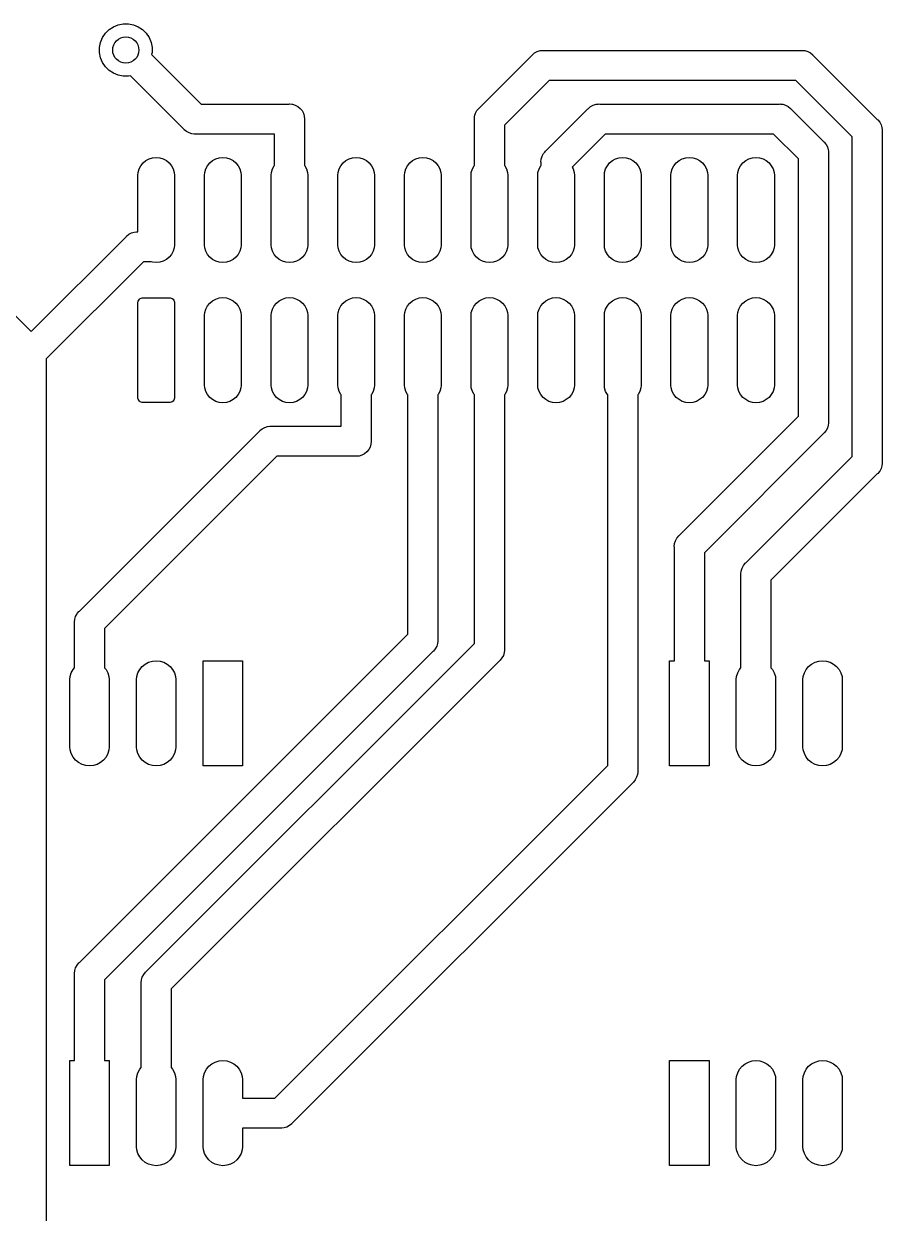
# Model space of a CAD drawing. Extents: x 0.18 to 6.66, y 0.19 to 4.01.
# Drawn here: x 5.376 to 6.664, y 2.1 to 3.885 of the extents above; entities that cross this region are included whole.
import ezdxf

# ---------------------------------------------------------------- set-up
doc = ezdxf.new("R2010")
doc.units = 0
doc.header["$MEASUREMENT"] = 0
doc.layers.add('BLACK', color=7, linetype='CONTINUOUS')

msp = doc.modelspace()

# ---------------------------------------------------------------- linework, layer by layer
at = {"layer": 'BLACK', "linetype": 'CONTINUOUS'}
for p, q in [((5.49879, 3.87043), (5.50427, 3.87592)), ((5.50427, 3.87592), (5.51072, 3.88022)), ((5.51072, 3.88022), (5.51788, 3.88319)), ((5.51788, 3.88319), (5.52549, 3.8847)), ((5.52549, 3.8847), (5.53324, 3.8847)), ((5.53324, 3.8847), (5.54085, 3.88319)), ((5.54085, 3.88319), (5.54801, 3.88022)), ((5.54801, 3.88022), (5.55446, 3.87592)), ((5.55446, 3.87592), (5.55995, 3.87043)), ((5.49, 3.84921), (5.49151, 3.85682)), ((5.49151, 3.85682), (5.49448, 3.86398)), ((5.49448, 3.86398), (5.49879, 3.87043)), ((5.55995, 3.87043), (5.56426, 3.86398)), ((5.56426, 3.86398), (5.56722, 3.85682)), ((5.56722, 3.85682), (5.56874, 3.84921)), ((4.97275, 3.83772), (5.38753, 3.42294)), ((5.49, 3.84146), (5.49, 3.84921)), ((5.49151, 3.83385), (5.49, 3.84146)), ((5.56874, 3.84146), (5.56813, 3.83839)), ((5.56813, 3.83839), (5.64223, 3.7643)), ((5.56874, 3.84921), (5.56874, 3.84146)), ((6.13875, 3.83736), (6.13945, 3.83822)), ((6.13945, 3.83822), (6.14084, 3.83936)), ((6.14084, 3.83936), (6.14288, 3.84103)), ((6.14288, 3.84103), (6.14678, 3.84312)), ((6.14678, 3.84312), (6.15103, 3.84441)), ((6.15103, 3.84441), (6.15544, 3.84484)), ((6.15544, 3.84484), (6.15654, 3.84473)), ((6.15654, 3.84473), (6.54297, 3.84473)), ((6.54297, 3.84473), (6.54407, 3.84484)), ((6.54407, 3.84484), (6.54518, 3.84473)), ((6.54518, 3.84473), (6.54848, 3.84441)), ((6.54848, 3.84441), (6.55272, 3.84312)), ((6.55272, 3.84312), (6.55663, 3.84103)), ((6.55663, 3.84103), (6.56006, 3.83822)), ((6.56006, 3.83822), (6.56076, 3.83736)), ((5.49448, 3.82669), (5.49151, 3.83385)), ((5.49879, 3.82024), (5.49448, 3.82669)), ((5.50427, 3.81475), (5.49879, 3.82024)), ((6.05987, 3.75849), (6.13875, 3.83736)), ((6.56076, 3.83736), (6.65693, 3.7412)), ((5.51072, 3.81045), (5.50427, 3.81475)), ((5.51788, 3.80748), (5.51072, 3.81045)), ((5.52549, 3.80596), (5.51788, 3.80748)), ((5.53324, 3.80596), (5.52549, 3.80596)), ((5.53631, 3.80657), (5.53324, 3.80596)), ((5.61621, 3.72667), (5.53631, 3.80657)), ((6.16476, 3.79973), (6.0975, 3.73248)), ((6.53475, 3.79973), (6.16476, 3.79973)), ((6.6193, 3.71518), (6.53475, 3.79973)), ((5.64223, 3.7643), (5.77389, 3.7643)), ((5.77389, 3.7643), (5.775, 3.7644)), ((5.775, 3.7644), (5.77853, 3.76406)), ((5.77853, 3.76406), (5.77941, 3.76397)), ((5.77941, 3.76397), (5.78365, 3.76268)), ((5.78365, 3.76268), (5.78756, 3.76059)), ((5.78756, 3.76059), (5.79099, 3.75778)), ((5.79099, 3.75778), (5.7938, 3.75436)), ((5.7938, 3.75436), (5.79589, 3.75045)), ((5.79589, 3.75045), (5.79717, 3.74621)), ((6.05283, 3.74621), (6.05411, 3.75045)), ((6.05411, 3.75045), (6.0562, 3.75436)), ((6.0562, 3.75436), (6.05703, 3.75536)), ((6.05703, 3.75536), (6.05901, 3.75778)), ((6.05901, 3.75778), (6.05987, 3.75849)), ((6.15987, 3.694), (6.22279, 3.75692)), ((6.22279, 3.75692), (6.2235, 3.75778)), ((6.2235, 3.75778), (6.22692, 3.76059)), ((6.22692, 3.76059), (6.23083, 3.76268)), ((6.23083, 3.76268), (6.23507, 3.76397)), ((6.23507, 3.76397), (6.23838, 3.7643)), ((6.23838, 3.7643), (6.23948, 3.7644)), ((6.23838, 3.7643), (6.23838, 3.7643)), ((6.23948, 3.7644), (6.24059, 3.7643)), ((6.24059, 3.7643), (6.50965, 3.7643)), ((6.50965, 3.7643), (6.51076, 3.7644)), ((6.51076, 3.7644), (6.51186, 3.7643)), ((6.51186, 3.7643), (6.51517, 3.76397)), ((6.51517, 3.76397), (6.51941, 3.76268)), ((6.51941, 3.76268), (6.52332, 3.76059)), ((6.52332, 3.76059), (6.52674, 3.75778)), ((6.52674, 3.75778), (6.52745, 3.75692)), ((6.52745, 3.75692), (6.57649, 3.70788)), ((5.79717, 3.74621), (5.79761, 3.7418)), ((5.79761, 3.7418), (5.7975, 3.74069)), ((5.7975, 3.74069), (5.7975, 3.67232)), ((6.05239, 3.7418), (6.05283, 3.74621)), ((6.0525, 3.74069), (6.05239, 3.7418)), ((6.0525, 3.67232), (6.0525, 3.74069)), ((6.0975, 3.73248), (6.0975, 3.67232)), ((6.65693, 3.7412), (6.65779, 3.74049)), ((6.65779, 3.74049), (6.6606, 3.73706)), ((6.6606, 3.73706), (6.66269, 3.73316)), ((6.66269, 3.73316), (6.66397, 3.72891)), ((5.61692, 3.72581), (5.61621, 3.72667)), ((5.62034, 3.723), (5.61692, 3.72581)), ((5.62425, 3.72091), (5.62034, 3.723)), ((5.62849, 3.71962), (5.62425, 3.72091)), ((5.6318, 3.7193), (5.62849, 3.71962)), ((5.63291, 3.71919), (5.6318, 3.7193)), ((5.6318, 3.7193), (5.6318, 3.7193)), ((5.63401, 3.7193), (5.63291, 3.71919)), ((5.7525, 3.7193), (5.63401, 3.7193)), ((5.7525, 3.67232), (5.7525, 3.7193)), ((6.2488, 3.7193), (6.19913, 3.66962)), ((6.50144, 3.7193), (6.2488, 3.7193)), ((6.53886, 3.68187), (6.50144, 3.7193)), ((6.6193, 3.23521), (6.6193, 3.71518)), ((6.66397, 3.72891), (6.66428, 3.72581)), ((6.66428, 3.72581), (6.66441, 3.7245)), ((6.66441, 3.7245), (6.6643, 3.7234)), ((6.6643, 3.7234), (6.6643, 3.227)), ((6.57649, 3.70788), (6.57735, 3.70718)), ((6.57735, 3.70718), (6.58016, 3.70375)), ((6.58016, 3.70375), (6.58225, 3.69984)), ((6.58225, 3.69984), (6.58354, 3.6956)), ((6.58354, 3.6956), (6.58376, 3.6933)), ((5.55542, 3.67588), (5.55961, 3.67932)), ((5.55961, 3.67932), (5.5644, 3.68188)), ((5.5644, 3.68188), (5.5696, 3.68346)), ((5.5696, 3.68346), (5.575, 3.68399)), ((5.575, 3.68399), (5.5804, 3.68346)), ((5.5804, 3.68346), (5.5856, 3.68188)), ((5.5856, 3.68188), (5.59039, 3.67932)), ((5.59039, 3.67932), (5.59458, 3.67588)), ((5.65542, 3.67588), (5.65961, 3.67932)), ((5.65961, 3.67932), (5.6644, 3.68188)), ((5.6644, 3.68188), (5.6696, 3.68346)), ((5.6696, 3.68346), (5.675, 3.68399)), ((5.675, 3.68399), (5.6804, 3.68346)), ((5.6804, 3.68346), (5.6856, 3.68188)), ((5.6856, 3.68188), (5.69039, 3.67932)), ((5.69039, 3.67932), (5.69458, 3.67588)), ((5.85542, 3.67588), (5.85961, 3.67932)), ((5.85961, 3.67932), (5.8644, 3.68188)), ((5.8644, 3.68188), (5.8696, 3.68346)), ((5.8696, 3.68346), (5.875, 3.68399)), ((5.875, 3.68399), (5.8804, 3.68346)), ((5.8804, 3.68346), (5.8856, 3.68188)), ((5.8856, 3.68188), (5.89039, 3.67932)), ((5.89039, 3.67932), (5.89458, 3.67588)), ((5.95542, 3.67588), (5.95961, 3.67932)), ((5.95961, 3.67932), (5.9644, 3.68188)), ((5.9644, 3.68188), (5.9696, 3.68346)), ((5.9696, 3.68346), (5.975, 3.68399)), ((5.975, 3.68399), (5.9804, 3.68346)), ((5.9804, 3.68346), (5.9856, 3.68188)), ((5.9856, 3.68188), (5.99039, 3.67932)), ((5.99039, 3.67932), (5.99458, 3.67588)), ((6.15239, 3.67731), (6.15283, 3.68172)), ((6.1525, 3.67621), (6.15239, 3.67731)), ((6.15283, 3.68172), (6.15411, 3.68596)), ((6.15411, 3.68596), (6.1562, 3.68987)), ((6.1562, 3.68987), (6.15819, 3.69229)), ((6.15819, 3.69229), (6.15901, 3.6933)), ((6.15901, 3.6933), (6.15987, 3.694)), ((6.25542, 3.67588), (6.25961, 3.67932)), ((6.25961, 3.67932), (6.2644, 3.68188)), ((6.2644, 3.68188), (6.2696, 3.68346)), ((6.2696, 3.68346), (6.275, 3.68399)), ((6.275, 3.68399), (6.2804, 3.68346)), ((6.2804, 3.68346), (6.2856, 3.68188)), ((6.2856, 3.68188), (6.29039, 3.67932)), ((6.29039, 3.67932), (6.29458, 3.67588)), ((6.35542, 3.67588), (6.35961, 3.67932)), ((6.35961, 3.67932), (6.3644, 3.68188)), ((6.3644, 3.68188), (6.3696, 3.68346)), ((6.3696, 3.68346), (6.375, 3.68399)), ((6.375, 3.68399), (6.3804, 3.68346)), ((6.3804, 3.68346), (6.3856, 3.68188)), ((6.3856, 3.68188), (6.39039, 3.67932)), ((6.39039, 3.67932), (6.39458, 3.67588)), ((6.45542, 3.67588), (6.45961, 3.67932)), ((6.45961, 3.67932), (6.4644, 3.68188)), ((6.4644, 3.68188), (6.4696, 3.68346)), ((6.4696, 3.68346), (6.475, 3.68399)), ((6.475, 3.68399), (6.4804, 3.68346)), ((6.4804, 3.68346), (6.4856, 3.68188)), ((6.4856, 3.68188), (6.49039, 3.67932)), ((6.49039, 3.67932), (6.49458, 3.67588)), ((6.53886, 3.29601), (6.53886, 3.68187)), ((6.58376, 3.6933), (6.58397, 3.69119)), ((6.58397, 3.69119), (6.58386, 3.69008)), ((6.58386, 3.69008), (6.58386, 3.28779)), ((5.54744, 3.65765), (5.54784, 3.6617)), ((5.54784, 3.6617), (5.54942, 3.6669)), ((5.54942, 3.6669), (5.55197, 3.67168)), ((5.55197, 3.67168), (5.55542, 3.67588)), ((5.59458, 3.67588), (5.59803, 3.67168)), ((5.59803, 3.67168), (5.60058, 3.6669)), ((5.60058, 3.6669), (5.60216, 3.6617)), ((5.60216, 3.6617), (5.60256, 3.65765)), ((5.64744, 3.65765), (5.64784, 3.6617)), ((5.64784, 3.6617), (5.64942, 3.6669)), ((5.64942, 3.6669), (5.65197, 3.67168)), ((5.65197, 3.67168), (5.65542, 3.67588)), ((5.69458, 3.67588), (5.69803, 3.67168)), ((5.69803, 3.67168), (5.70058, 3.6669)), ((5.70058, 3.6669), (5.70216, 3.6617)), ((5.70216, 3.6617), (5.70256, 3.65765)), ((5.74744, 3.65765), (5.74784, 3.6617)), ((5.74784, 3.6617), (5.74942, 3.6669)), ((5.74942, 3.6669), (5.75197, 3.67168)), ((5.75197, 3.67168), (5.7525, 3.67232)), ((5.7975, 3.67232), (5.79803, 3.67168)), ((5.79803, 3.67168), (5.80058, 3.6669)), ((5.80058, 3.6669), (5.80216, 3.6617)), ((5.80216, 3.6617), (5.80256, 3.65765)), ((5.84744, 3.65765), (5.84784, 3.6617)), ((5.84784, 3.6617), (5.84942, 3.6669)), ((5.84942, 3.6669), (5.85197, 3.67168)), ((5.85197, 3.67168), (5.85542, 3.67588)), ((5.89458, 3.67588), (5.89803, 3.67168)), ((5.89803, 3.67168), (5.90058, 3.6669)), ((5.90058, 3.6669), (5.90216, 3.6617)), ((5.90216, 3.6617), (5.90256, 3.65765)), ((5.94744, 3.65765), (5.94784, 3.6617)), ((5.94784, 3.6617), (5.94942, 3.6669)), ((5.94942, 3.6669), (5.95197, 3.67168)), ((5.95197, 3.67168), (5.95542, 3.67588)), ((5.99458, 3.67588), (5.99803, 3.67168)), ((5.99803, 3.67168), (6.00058, 3.6669)), ((6.00058, 3.6669), (6.00216, 3.6617)), ((6.00216, 3.6617), (6.00256, 3.65765)), ((6.04744, 3.65765), (6.04784, 3.6617)), ((6.04784, 3.6617), (6.04942, 3.6669)), ((6.04942, 3.6669), (6.05197, 3.67168)), ((6.05197, 3.67168), (6.0525, 3.67232)), ((6.0975, 3.67232), (6.09803, 3.67168)), ((6.09803, 3.67168), (6.10058, 3.6669)), ((6.10058, 3.6669), (6.10216, 3.6617)), ((6.10216, 3.6617), (6.10256, 3.65765)), ((6.14744, 3.65765), (6.14784, 3.6617)), ((6.14784, 3.6617), (6.14942, 3.6669)), ((6.14942, 3.6669), (6.15197, 3.67168)), ((6.15197, 3.67168), (6.1525, 3.67232)), ((6.1525, 3.67232), (6.1525, 3.67621)), ((6.19913, 3.66962), (6.20058, 3.6669)), ((6.20058, 3.6669), (6.20216, 3.6617)), ((6.20216, 3.6617), (6.20256, 3.65765)), ((6.24744, 3.65765), (6.24784, 3.6617)), ((6.24784, 3.6617), (6.24942, 3.6669)), ((6.24942, 3.6669), (6.25197, 3.67168)), ((6.25197, 3.67168), (6.25542, 3.67588)), ((6.29458, 3.67588), (6.29803, 3.67168)), ((6.29803, 3.67168), (6.30058, 3.6669)), ((6.30058, 3.6669), (6.30216, 3.6617)), ((6.30216, 3.6617), (6.30256, 3.65765)), ((6.34744, 3.65765), (6.34784, 3.6617)), ((6.34784, 3.6617), (6.34942, 3.6669)), ((6.34942, 3.6669), (6.35197, 3.67168)), ((6.35197, 3.67168), (6.35542, 3.67588)), ((6.39458, 3.67588), (6.39803, 3.67168)), ((6.39803, 3.67168), (6.40058, 3.6669)), ((6.40058, 3.6669), (6.40216, 3.6617)), ((6.40216, 3.6617), (6.40256, 3.65765)), ((6.44744, 3.65765), (6.44784, 3.6617)), ((6.44784, 3.6617), (6.44942, 3.6669)), ((6.44942, 3.6669), (6.45197, 3.67168)), ((6.45197, 3.67168), (6.45542, 3.67588)), ((6.49458, 3.67588), (6.49803, 3.67168)), ((6.49803, 3.67168), (6.50058, 3.6669)), ((6.50058, 3.6669), (6.50216, 3.6617)), ((6.50216, 3.6617), (6.50256, 3.65765)), ((5.54744, 3.57251), (5.54744, 3.65765)), ((5.60256, 3.65765), (5.60256, 3.55258)), ((5.64744, 3.55258), (5.64744, 3.65765)), ((5.70256, 3.65765), (5.70256, 3.55258)), ((5.74744, 3.55258), (5.74744, 3.65765)), ((5.80256, 3.65765), (5.80256, 3.55258)), ((5.84744, 3.55258), (5.84744, 3.65765)), ((5.90256, 3.65765), (5.90256, 3.55258)), ((5.94744, 3.55258), (5.94744, 3.65765)), ((6.00256, 3.65765), (6.00256, 3.55258)), ((6.04744, 3.55258), (6.04744, 3.65765)), ((6.10256, 3.65765), (6.10256, 3.55258)), ((6.14744, 3.55258), (6.14744, 3.65765)), ((6.20256, 3.65765), (6.20256, 3.55258)), ((6.24744, 3.55258), (6.24744, 3.65765)), ((6.30256, 3.65765), (6.30256, 3.55258)), ((6.34744, 3.55258), (6.34744, 3.65765)), ((6.40256, 3.65765), (6.40256, 3.55258)), ((6.44744, 3.55258), (6.44744, 3.65765)), ((6.50256, 3.65765), (6.50256, 3.55258)), ((5.53385, 3.5688), (5.53776, 3.57089)), ((5.53776, 3.57089), (5.542, 3.57217)), ((5.542, 3.57217), (5.5453, 3.5725)), ((5.5453, 3.5725), (5.54641, 3.57261)), ((5.54641, 3.57261), (5.54744, 3.57251)), ((5.38753, 3.42294), (5.52972, 3.56513)), ((5.52972, 3.56513), (5.53042, 3.56599)), ((5.53042, 3.56599), (5.53385, 3.5688)), ((5.60256, 3.55258), (5.60216, 3.54853)), ((5.64784, 3.54853), (5.64744, 3.55258)), ((5.70256, 3.55258), (5.70216, 3.54853)), ((5.74784, 3.54853), (5.74744, 3.55258)), ((5.80256, 3.55258), (5.80216, 3.54853)), ((5.84784, 3.54853), (5.84744, 3.55258)), ((5.90256, 3.55258), (5.90216, 3.54853)), ((5.94784, 3.54853), (5.94744, 3.55258)), ((6.00256, 3.55258), (6.00216, 3.54853)), ((6.04784, 3.54853), (6.04744, 3.55258)), ((6.10256, 3.55258), (6.10216, 3.54853)), ((6.14784, 3.54853), (6.14744, 3.55258)), ((6.20256, 3.55258), (6.20216, 3.54853)), ((6.24784, 3.54853), (6.24744, 3.55258)), ((6.30256, 3.55258), (6.30216, 3.54853)), ((6.34784, 3.54853), (6.34744, 3.55258)), ((6.40256, 3.55258), (6.40216, 3.54853)), ((6.44784, 3.54853), (6.44744, 3.55258)), ((6.50256, 3.55258), (6.50216, 3.54853)), ((5.59458, 3.53436), (5.59039, 3.53091)), ((5.59803, 3.53855), (5.59458, 3.53436)), ((5.60058, 3.54334), (5.59803, 3.53855)), ((5.60216, 3.54853), (5.60058, 3.54334)), ((5.64942, 3.54334), (5.64784, 3.54853)), ((5.65197, 3.53855), (5.64942, 3.54334)), ((5.65542, 3.53436), (5.65197, 3.53855)), ((5.65961, 3.53091), (5.65542, 3.53436)), ((5.69458, 3.53436), (5.69039, 3.53091)), ((5.69803, 3.53855), (5.69458, 3.53436)), ((5.70058, 3.54334), (5.69803, 3.53855)), ((5.70216, 3.54853), (5.70058, 3.54334)), ((5.74942, 3.54334), (5.74784, 3.54853)), ((5.75197, 3.53855), (5.74942, 3.54334)), ((5.75542, 3.53436), (5.75197, 3.53855)), ((5.75961, 3.53091), (5.75542, 3.53436)), ((5.79458, 3.53436), (5.79039, 3.53091)), ((5.79803, 3.53855), (5.79458, 3.53436)), ((5.80058, 3.54334), (5.79803, 3.53855)), ((5.80216, 3.54853), (5.80058, 3.54334)), ((5.84942, 3.54334), (5.84784, 3.54853)), ((5.85197, 3.53855), (5.84942, 3.54334)), ((5.85542, 3.53436), (5.85197, 3.53855)), ((5.85961, 3.53091), (5.85542, 3.53436)), ((5.89458, 3.53436), (5.89039, 3.53091)), ((5.89803, 3.53855), (5.89458, 3.53436)), ((5.90058, 3.54334), (5.89803, 3.53855)), ((5.90216, 3.54853), (5.90058, 3.54334)), ((5.94942, 3.54334), (5.94784, 3.54853)), ((5.95197, 3.53855), (5.94942, 3.54334)), ((5.95542, 3.53436), (5.95197, 3.53855)), ((5.95961, 3.53091), (5.95542, 3.53436)), ((5.99458, 3.53436), (5.99039, 3.53091)), ((5.99803, 3.53855), (5.99458, 3.53436)), ((6.00058, 3.54334), (5.99803, 3.53855)), ((6.00216, 3.54853), (6.00058, 3.54334)), ((6.04942, 3.54334), (6.04784, 3.54853)), ((6.05197, 3.53855), (6.04942, 3.54334)), ((6.05542, 3.53436), (6.05197, 3.53855)), ((6.05961, 3.53091), (6.05542, 3.53436)), ((6.09458, 3.53436), (6.09039, 3.53091)), ((6.09803, 3.53855), (6.09458, 3.53436)), ((6.10058, 3.54334), (6.09803, 3.53855)), ((6.10216, 3.54853), (6.10058, 3.54334)), ((6.14942, 3.54334), (6.14784, 3.54853)), ((6.15197, 3.53855), (6.14942, 3.54334)), ((6.15542, 3.53436), (6.15197, 3.53855)), ((6.15961, 3.53091), (6.15542, 3.53436)), ((6.19458, 3.53436), (6.19039, 3.53091)), ((6.19803, 3.53855), (6.19458, 3.53436)), ((6.20058, 3.54334), (6.19803, 3.53855)), ((6.20216, 3.54853), (6.20058, 3.54334)), ((6.24942, 3.54334), (6.24784, 3.54853)), ((6.25197, 3.53855), (6.24942, 3.54334)), ((6.25542, 3.53436), (6.25197, 3.53855)), ((6.25961, 3.53091), (6.25542, 3.53436)), ((6.29458, 3.53436), (6.29039, 3.53091)), ((6.29803, 3.53855), (6.29458, 3.53436)), ((6.30058, 3.54334), (6.29803, 3.53855)), ((6.30216, 3.54853), (6.30058, 3.54334)), ((6.34942, 3.54334), (6.34784, 3.54853)), ((6.35197, 3.53855), (6.34942, 3.54334)), ((6.35542, 3.53436), (6.35197, 3.53855)), ((6.35961, 3.53091), (6.35542, 3.53436)), ((6.39458, 3.53436), (6.39039, 3.53091)), ((6.39803, 3.53855), (6.39458, 3.53436)), ((6.40058, 3.54334), (6.39803, 3.53855)), ((6.40216, 3.54853), (6.40058, 3.54334)), ((6.44942, 3.54334), (6.44784, 3.54853)), ((6.45197, 3.53855), (6.44942, 3.54334)), ((6.45542, 3.53436), (6.45197, 3.53855)), ((6.45961, 3.53091), (6.45542, 3.53436)), ((6.49458, 3.53436), (6.49039, 3.53091)), ((6.49803, 3.53855), (6.49458, 3.53436)), ((6.50058, 3.54334), (6.49803, 3.53855)), ((6.50216, 3.54853), (6.50058, 3.54334)), ((5.55573, 3.5275), (5.41003, 3.3818)), ((5.56721, 3.5275), (5.55573, 3.5275)), ((5.5696, 3.52678), (5.56721, 3.5275)), ((5.575, 3.52624), (5.5696, 3.52678)), ((5.5804, 3.52678), (5.575, 3.52624)), ((5.5856, 3.52835), (5.5804, 3.52678)), ((5.59039, 3.53091), (5.5856, 3.52835)), ((5.6644, 3.52835), (5.65961, 3.53091)), ((5.6696, 3.52678), (5.6644, 3.52835)), ((5.675, 3.52624), (5.6696, 3.52678)), ((5.6804, 3.52678), (5.675, 3.52624)), ((5.6856, 3.52835), (5.6804, 3.52678)), ((5.69039, 3.53091), (5.6856, 3.52835)), ((5.7644, 3.52835), (5.75961, 3.53091)), ((5.7696, 3.52678), (5.7644, 3.52835)), ((5.775, 3.52624), (5.7696, 3.52678)), ((5.7804, 3.52678), (5.775, 3.52624)), ((5.7856, 3.52835), (5.7804, 3.52678)), ((5.79039, 3.53091), (5.7856, 3.52835)), ((5.8644, 3.52835), (5.85961, 3.53091)), ((5.8696, 3.52678), (5.8644, 3.52835)), ((5.875, 3.52624), (5.8696, 3.52678)), ((5.8804, 3.52678), (5.875, 3.52624)), ((5.8856, 3.52835), (5.8804, 3.52678)), ((5.89039, 3.53091), (5.8856, 3.52835)), ((5.9644, 3.52835), (5.95961, 3.53091)), ((5.9696, 3.52678), (5.9644, 3.52835)), ((5.975, 3.52624), (5.9696, 3.52678)), ((5.9804, 3.52678), (5.975, 3.52624)), ((5.9856, 3.52835), (5.9804, 3.52678)), ((5.99039, 3.53091), (5.9856, 3.52835)), ((6.0644, 3.52835), (6.05961, 3.53091)), ((6.0696, 3.52678), (6.0644, 3.52835)), ((6.075, 3.52624), (6.0696, 3.52678)), ((6.0804, 3.52678), (6.075, 3.52624)), ((6.0856, 3.52835), (6.0804, 3.52678)), ((6.09039, 3.53091), (6.0856, 3.52835)), ((6.1644, 3.52835), (6.15961, 3.53091)), ((6.1696, 3.52678), (6.1644, 3.52835)), ((6.175, 3.52624), (6.1696, 3.52678)), ((6.1804, 3.52678), (6.175, 3.52624)), ((6.1856, 3.52835), (6.1804, 3.52678)), ((6.19039, 3.53091), (6.1856, 3.52835)), ((6.2644, 3.52835), (6.25961, 3.53091)), ((6.2696, 3.52678), (6.2644, 3.52835)), ((6.275, 3.52624), (6.2696, 3.52678)), ((6.2804, 3.52678), (6.275, 3.52624)), ((6.2856, 3.52835), (6.2804, 3.52678)), ((6.29039, 3.53091), (6.2856, 3.52835)), ((6.3644, 3.52835), (6.35961, 3.53091)), ((6.3696, 3.52678), (6.3644, 3.52835)), ((6.375, 3.52624), (6.3696, 3.52678)), ((6.3804, 3.52678), (6.375, 3.52624)), ((6.3856, 3.52835), (6.3804, 3.52678)), ((6.39039, 3.53091), (6.3856, 3.52835)), ((6.4644, 3.52835), (6.45961, 3.53091)), ((6.4696, 3.52678), (6.4644, 3.52835)), ((6.475, 3.52624), (6.4696, 3.52678)), ((6.4804, 3.52678), (6.475, 3.52624)), ((6.4856, 3.52835), (6.4804, 3.52678)), ((6.49039, 3.53091), (6.4856, 3.52835)), ((5.54744, 3.46552), (5.5476, 3.4671)), ((5.54744, 3.32424), (5.54744, 3.46552)), ((5.5476, 3.4671), (5.54806, 3.46862)), ((5.54806, 3.46862), (5.54881, 3.47002)), ((5.54881, 3.47002), (5.54981, 3.47125)), ((5.54981, 3.47125), (5.55104, 3.47226)), ((5.55104, 3.47226), (5.55244, 3.47301)), ((5.55244, 3.47301), (5.55396, 3.47347)), ((5.55396, 3.47347), (5.55554, 3.47362)), ((5.55554, 3.47362), (5.59446, 3.47362)), ((5.59446, 3.47362), (5.59604, 3.47347)), ((5.59604, 3.47347), (5.59756, 3.47301)), ((5.59756, 3.47301), (5.59896, 3.47226)), ((5.59896, 3.47226), (5.60019, 3.47125)), ((5.60019, 3.47125), (5.60119, 3.47002)), ((5.60119, 3.47002), (5.60194, 3.46862)), ((5.60194, 3.46862), (5.6024, 3.4671)), ((5.6024, 3.4671), (5.60256, 3.46552)), ((5.60256, 3.46552), (5.60256, 3.32424)), ((5.65197, 3.46145), (5.65542, 3.46564)), ((5.65542, 3.46564), (5.65961, 3.46909)), ((5.65961, 3.46909), (5.6644, 3.47165)), ((5.6644, 3.47165), (5.6696, 3.47322)), ((5.6696, 3.47322), (5.675, 3.47376)), ((5.675, 3.47376), (5.6804, 3.47322)), ((5.6804, 3.47322), (5.6856, 3.47165)), ((5.6856, 3.47165), (5.69039, 3.46909)), ((5.69039, 3.46909), (5.69458, 3.46564)), ((5.69458, 3.46564), (5.69803, 3.46145)), ((5.75197, 3.46145), (5.75542, 3.46564)), ((5.75542, 3.46564), (5.75961, 3.46909)), ((5.75961, 3.46909), (5.7644, 3.47165)), ((5.7644, 3.47165), (5.7696, 3.47322)), ((5.7696, 3.47322), (5.775, 3.47376)), ((5.775, 3.47376), (5.7804, 3.47322)), ((5.7804, 3.47322), (5.7856, 3.47165)), ((5.7856, 3.47165), (5.79039, 3.46909)), ((5.79039, 3.46909), (5.79458, 3.46564)), ((5.79458, 3.46564), (5.79803, 3.46145)), ((5.85197, 3.46145), (5.85542, 3.46564)), ((5.85542, 3.46564), (5.85961, 3.46909)), ((5.85961, 3.46909), (5.8644, 3.47165)), ((5.8644, 3.47165), (5.8696, 3.47322)), ((5.8696, 3.47322), (5.875, 3.47376)), ((5.875, 3.47376), (5.8804, 3.47322)), ((5.8804, 3.47322), (5.8856, 3.47165)), ((5.8856, 3.47165), (5.89039, 3.46909)), ((5.89039, 3.46909), (5.89458, 3.46564)), ((5.89458, 3.46564), (5.89803, 3.46145)), ((5.95197, 3.46145), (5.95542, 3.46564)), ((5.95542, 3.46564), (5.95961, 3.46909)), ((5.95961, 3.46909), (5.9644, 3.47165)), ((5.9644, 3.47165), (5.9696, 3.47322)), ((5.9696, 3.47322), (5.975, 3.47376)), ((5.975, 3.47376), (5.9804, 3.47322)), ((5.9804, 3.47322), (5.9856, 3.47165)), ((5.9856, 3.47165), (5.99039, 3.46909)), ((5.99039, 3.46909), (5.99458, 3.46564)), ((5.99458, 3.46564), (5.99803, 3.46145)), ((6.05197, 3.46145), (6.05542, 3.46564)), ((6.05542, 3.46564), (6.05961, 3.46909)), ((6.05961, 3.46909), (6.0644, 3.47165)), ((6.0644, 3.47165), (6.0696, 3.47322)), ((6.0696, 3.47322), (6.075, 3.47376)), ((6.075, 3.47376), (6.0804, 3.47322)), ((6.0804, 3.47322), (6.0856, 3.47165)), ((6.0856, 3.47165), (6.09039, 3.46909)), ((6.09039, 3.46909), (6.09458, 3.46564)), ((6.09458, 3.46564), (6.09803, 3.46145)), ((6.15197, 3.46145), (6.15542, 3.46564)), ((6.15542, 3.46564), (6.15961, 3.46909)), ((6.15961, 3.46909), (6.1644, 3.47165)), ((6.1644, 3.47165), (6.1696, 3.47322)), ((6.1696, 3.47322), (6.175, 3.47376)), ((6.175, 3.47376), (6.1804, 3.47322)), ((6.1804, 3.47322), (6.1856, 3.47165)), ((6.1856, 3.47165), (6.19039, 3.46909)), ((6.19039, 3.46909), (6.19458, 3.46564)), ((6.19458, 3.46564), (6.19803, 3.46145)), ((6.25197, 3.46145), (6.25542, 3.46564)), ((6.25542, 3.46564), (6.25961, 3.46909)), ((6.25961, 3.46909), (6.2644, 3.47165)), ((6.2644, 3.47165), (6.2696, 3.47322)), ((6.2696, 3.47322), (6.275, 3.47376)), ((6.275, 3.47376), (6.2804, 3.47322)), ((6.2804, 3.47322), (6.2856, 3.47165)), ((6.2856, 3.47165), (6.29039, 3.46909)), ((6.29039, 3.46909), (6.29458, 3.46564)), ((6.29458, 3.46564), (6.29803, 3.46145)), ((6.35197, 3.46145), (6.35542, 3.46564)), ((6.35542, 3.46564), (6.35961, 3.46909)), ((6.35961, 3.46909), (6.3644, 3.47165)), ((6.3644, 3.47165), (6.3696, 3.47322)), ((6.3696, 3.47322), (6.375, 3.47376)), ((6.375, 3.47376), (6.3804, 3.47322)), ((6.3804, 3.47322), (6.3856, 3.47165)), ((6.3856, 3.47165), (6.39039, 3.46909)), ((6.39039, 3.46909), (6.39458, 3.46564)), ((6.39458, 3.46564), (6.39803, 3.46145)), ((6.45197, 3.46145), (6.45542, 3.46564)), ((6.45542, 3.46564), (6.45961, 3.46909)), ((6.45961, 3.46909), (6.4644, 3.47165)), ((6.4644, 3.47165), (6.4696, 3.47322)), ((6.4696, 3.47322), (6.475, 3.47376)), ((6.475, 3.47376), (6.4804, 3.47322)), ((6.4804, 3.47322), (6.4856, 3.47165)), ((6.4856, 3.47165), (6.49039, 3.46909)), ((6.49039, 3.46909), (6.49458, 3.46564)), ((6.49458, 3.46564), (6.49803, 3.46145)), ((5.64744, 3.44742), (5.64784, 3.45147)), ((5.64744, 3.34235), (5.64744, 3.44742)), ((5.64784, 3.45147), (5.64942, 3.45666)), ((5.64942, 3.45666), (5.65197, 3.46145)), ((5.69803, 3.46145), (5.70058, 3.45666)), ((5.70058, 3.45666), (5.70216, 3.45147)), ((5.70216, 3.45147), (5.70256, 3.44742)), ((5.70256, 3.44742), (5.70256, 3.34235)), ((5.74744, 3.44742), (5.74784, 3.45147)), ((5.74744, 3.34235), (5.74744, 3.44742)), ((5.74784, 3.45147), (5.74942, 3.45666)), ((5.74942, 3.45666), (5.75197, 3.46145)), ((5.79803, 3.46145), (5.80058, 3.45666)), ((5.80058, 3.45666), (5.80216, 3.45147)), ((5.80216, 3.45147), (5.80256, 3.44742)), ((5.80256, 3.44742), (5.80256, 3.34235)), ((5.84744, 3.44742), (5.84784, 3.45147)), ((5.84744, 3.34235), (5.84744, 3.44742)), ((5.84784, 3.45147), (5.84942, 3.45666)), ((5.84942, 3.45666), (5.85197, 3.46145)), ((5.89803, 3.46145), (5.90058, 3.45666)), ((5.90058, 3.45666), (5.90216, 3.45147)), ((5.90216, 3.45147), (5.90256, 3.44742)), ((5.90256, 3.44742), (5.90256, 3.34235)), ((5.94744, 3.44742), (5.94784, 3.45147)), ((5.94744, 3.34235), (5.94744, 3.44742)), ((5.94784, 3.45147), (5.94942, 3.45666)), ((5.94942, 3.45666), (5.95197, 3.46145)), ((5.99803, 3.46145), (6.00058, 3.45666)), ((6.00058, 3.45666), (6.00216, 3.45147)), ((6.00216, 3.45147), (6.00256, 3.44742)), ((6.00256, 3.44742), (6.00256, 3.34235)), ((6.04744, 3.44742), (6.04784, 3.45147)), ((6.04744, 3.34235), (6.04744, 3.44742)), ((6.04784, 3.45147), (6.04942, 3.45666)), ((6.04942, 3.45666), (6.05197, 3.46145)), ((6.09803, 3.46145), (6.10058, 3.45666)), ((6.10058, 3.45666), (6.10216, 3.45147)), ((6.10216, 3.45147), (6.10256, 3.44742)), ((6.10256, 3.44742), (6.10256, 3.34235)), ((6.14744, 3.44742), (6.14784, 3.45147)), ((6.14744, 3.34235), (6.14744, 3.44742)), ((6.14784, 3.45147), (6.14942, 3.45666)), ((6.14942, 3.45666), (6.15197, 3.46145)), ((6.19803, 3.46145), (6.20058, 3.45666)), ((6.20058, 3.45666), (6.20216, 3.45147)), ((6.20216, 3.45147), (6.20256, 3.44742)), ((6.20256, 3.44742), (6.20256, 3.34235)), ((6.24744, 3.44742), (6.24784, 3.45147)), ((6.24744, 3.34235), (6.24744, 3.44742)), ((6.24784, 3.45147), (6.24942, 3.45666)), ((6.24942, 3.45666), (6.25197, 3.46145)), ((6.29803, 3.46145), (6.30058, 3.45666)), ((6.30058, 3.45666), (6.30216, 3.45147)), ((6.30216, 3.45147), (6.30256, 3.44742)), ((6.30256, 3.44742), (6.30256, 3.34235)), ((6.34744, 3.44742), (6.34784, 3.45147)), ((6.34744, 3.34235), (6.34744, 3.44742)), ((6.34784, 3.45147), (6.34942, 3.45666)), ((6.34942, 3.45666), (6.35197, 3.46145)), ((6.39803, 3.46145), (6.40058, 3.45666)), ((6.40058, 3.45666), (6.40216, 3.45147)), ((6.40216, 3.45147), (6.40256, 3.44742)), ((6.40256, 3.44742), (6.40256, 3.34235)), ((6.44744, 3.44742), (6.44784, 3.45147)), ((6.44744, 3.34235), (6.44744, 3.44742)), ((6.44784, 3.45147), (6.44942, 3.45666)), ((6.44942, 3.45666), (6.45197, 3.46145)), ((6.49803, 3.46145), (6.50058, 3.45666)), ((6.50058, 3.45666), (6.50216, 3.45147)), ((6.50216, 3.45147), (6.50256, 3.44742)), ((6.50256, 3.44742), (6.50256, 3.34235)), ((5.41003, 3.3818), (5.41003, 2.06126)), ((5.64784, 3.3383), (5.64744, 3.34235)), ((5.64942, 3.3331), (5.64784, 3.3383)), ((5.70216, 3.3383), (5.70058, 3.3331)), ((5.70256, 3.34235), (5.70216, 3.3383)), ((5.74784, 3.3383), (5.74744, 3.34235)), ((5.74942, 3.3331), (5.74784, 3.3383)), ((5.80216, 3.3383), (5.80058, 3.3331)), ((5.80256, 3.34235), (5.80216, 3.3383)), ((5.84784, 3.3383), (5.84744, 3.34235)), ((5.84942, 3.3331), (5.84784, 3.3383)), ((5.90216, 3.3383), (5.90058, 3.3331)), ((5.90256, 3.34235), (5.90216, 3.3383)), ((5.94784, 3.3383), (5.94744, 3.34235)), ((5.94942, 3.3331), (5.94784, 3.3383)), ((6.00216, 3.3383), (6.00058, 3.3331)), ((6.00256, 3.34235), (6.00216, 3.3383)), ((6.04784, 3.3383), (6.04744, 3.34235)), ((6.04942, 3.3331), (6.04784, 3.3383)), ((6.10216, 3.3383), (6.10058, 3.3331)), ((6.10256, 3.34235), (6.10216, 3.3383)), ((6.14784, 3.3383), (6.14744, 3.34235)), ((6.14942, 3.3331), (6.14784, 3.3383)), ((6.20216, 3.3383), (6.20058, 3.3331)), ((6.20256, 3.34235), (6.20216, 3.3383)), ((6.24784, 3.3383), (6.24744, 3.34235)), ((6.24942, 3.3331), (6.24784, 3.3383)), ((6.30216, 3.3383), (6.30058, 3.3331)), ((6.30256, 3.34235), (6.30216, 3.3383)), ((6.34784, 3.3383), (6.34744, 3.34235)), ((6.34942, 3.3331), (6.34784, 3.3383)), ((6.40216, 3.3383), (6.40058, 3.3331)), ((6.40256, 3.34235), (6.40216, 3.3383)), ((6.44784, 3.3383), (6.44744, 3.34235)), ((6.44942, 3.3331), (6.44784, 3.3383)), ((6.50216, 3.3383), (6.50058, 3.3331)), ((6.50256, 3.34235), (6.50216, 3.3383)), ((5.5476, 3.32266), (5.54744, 3.32424)), ((5.54806, 3.32114), (5.5476, 3.32266)), ((5.54881, 3.31974), (5.54806, 3.32114)), ((5.60194, 3.32114), (5.60119, 3.31974)), ((5.6024, 3.32266), (5.60194, 3.32114)), ((5.60256, 3.32424), (5.6024, 3.32266)), ((5.65197, 3.32832), (5.64942, 3.3331)), ((5.65542, 3.32412), (5.65197, 3.32832)), ((5.65961, 3.32068), (5.65542, 3.32412)), ((5.6644, 3.31812), (5.65961, 3.32068)), ((5.69039, 3.32068), (5.6856, 3.31812)), ((5.69458, 3.32412), (5.69039, 3.32068)), ((5.69803, 3.32832), (5.69458, 3.32412)), ((5.70058, 3.3331), (5.69803, 3.32832)), ((5.75197, 3.32832), (5.74942, 3.3331)), ((5.75542, 3.32412), (5.75197, 3.32832)), ((5.75961, 3.32068), (5.75542, 3.32412)), ((5.7644, 3.31812), (5.75961, 3.32068)), ((5.79039, 3.32068), (5.7856, 3.31812)), ((5.79458, 3.32412), (5.79039, 3.32068)), ((5.79803, 3.32832), (5.79458, 3.32412)), ((5.80058, 3.3331), (5.79803, 3.32832)), ((5.85197, 3.32832), (5.84942, 3.3331)), ((5.8525, 3.32768), (5.85197, 3.32832)), ((5.8525, 3.2807), (5.8525, 3.32768)), ((5.89803, 3.32832), (5.8975, 3.32768)), ((5.8975, 3.32768), (5.8975, 3.25931)), ((5.90058, 3.3331), (5.89803, 3.32832)), ((5.95197, 3.32832), (5.94942, 3.3331)), ((5.9525, 3.32768), (5.95197, 3.32832)), ((5.9525, 2.96867), (5.9525, 3.32768)), ((5.99803, 3.32832), (5.9975, 3.32768)), ((5.9975, 3.32768), (5.9975, 2.96045)), ((6.00058, 3.3331), (5.99803, 3.32832)), ((6.05197, 3.32832), (6.04942, 3.3331)), ((6.0525, 3.32768), (6.05197, 3.32832)), ((6.0525, 2.95491), (6.0525, 3.32768)), ((6.09803, 3.32832), (6.0975, 3.32768)), ((6.0975, 3.32768), (6.0975, 2.94669)), ((6.10058, 3.3331), (6.09803, 3.32832)), ((6.15197, 3.32832), (6.14942, 3.3331)), ((6.15542, 3.32412), (6.15197, 3.32832)), ((6.15961, 3.32068), (6.15542, 3.32412)), ((6.1644, 3.31812), (6.15961, 3.32068)), ((6.19039, 3.32068), (6.1856, 3.31812)), ((6.19458, 3.32412), (6.19039, 3.32068)), ((6.19803, 3.32832), (6.19458, 3.32412)), ((6.20058, 3.3331), (6.19803, 3.32832)), ((6.25197, 3.32832), (6.24942, 3.3331)), ((6.2525, 3.32768), (6.25197, 3.32832)), ((6.2525, 2.77186), (6.2525, 3.32768)), ((6.29803, 3.32832), (6.2975, 3.32768)), ((6.2975, 3.32768), (6.2975, 2.76364)), ((6.30058, 3.3331), (6.29803, 3.32832)), ((6.35197, 3.32832), (6.34942, 3.3331)), ((6.35542, 3.32412), (6.35197, 3.32832)), ((6.35961, 3.32068), (6.35542, 3.32412)), ((6.3644, 3.31812), (6.35961, 3.32068)), ((6.39039, 3.32068), (6.3856, 3.31812)), ((6.39458, 3.32412), (6.39039, 3.32068)), ((6.39803, 3.32832), (6.39458, 3.32412)), ((6.40058, 3.3331), (6.39803, 3.32832)), ((6.45197, 3.32832), (6.44942, 3.3331)), ((6.45542, 3.32412), (6.45197, 3.32832)), ((6.45961, 3.32068), (6.45542, 3.32412)), ((6.4644, 3.31812), (6.45961, 3.32068)), ((6.49039, 3.32068), (6.4856, 3.31812)), ((6.49458, 3.32412), (6.49039, 3.32068)), ((6.49803, 3.32832), (6.49458, 3.32412)), ((6.50058, 3.3331), (6.49803, 3.32832)), ((5.54981, 3.31851), (5.54881, 3.31974)), ((5.55104, 3.31751), (5.54981, 3.31851)), ((5.55244, 3.31676), (5.55104, 3.31751)), ((5.55396, 3.3163), (5.55244, 3.31676)), ((5.55554, 3.31614), (5.55396, 3.3163)), ((5.59446, 3.31614), (5.55554, 3.31614)), ((5.59604, 3.3163), (5.59446, 3.31614)), ((5.59756, 3.31676), (5.59604, 3.3163)), ((5.59896, 3.31751), (5.59756, 3.31676)), ((5.60019, 3.31851), (5.59896, 3.31751)), ((5.60119, 3.31974), (5.60019, 3.31851)), ((5.6696, 3.31654), (5.6644, 3.31812)), ((5.675, 3.31601), (5.6696, 3.31654)), ((5.6804, 3.31654), (5.675, 3.31601)), ((5.6856, 3.31812), (5.6804, 3.31654)), ((5.7696, 3.31654), (5.7644, 3.31812)), ((5.775, 3.31601), (5.7696, 3.31654)), ((5.7804, 3.31654), (5.775, 3.31601)), ((5.7856, 3.31812), (5.7804, 3.31654)), ((6.1696, 3.31654), (6.1644, 3.31812)), ((6.175, 3.31601), (6.1696, 3.31654)), ((6.1804, 3.31654), (6.175, 3.31601)), ((6.1856, 3.31812), (6.1804, 3.31654)), ((6.3696, 3.31654), (6.3644, 3.31812)), ((6.375, 3.31601), (6.3696, 3.31654)), ((6.3804, 3.31654), (6.375, 3.31601)), ((6.3856, 3.31812), (6.3804, 3.31654)), ((6.4696, 3.31654), (6.4644, 3.31812)), ((6.475, 3.31601), (6.4696, 3.31654)), ((6.4804, 3.31654), (6.475, 3.31601)), ((6.4856, 3.31812), (6.4804, 3.31654)), ((6.35987, 3.11702), (6.53886, 3.29601)), ((6.58386, 3.28558), (6.58354, 3.28228)), ((6.58386, 3.28779), (6.58397, 3.28669)), ((6.58397, 3.28669), (6.58386, 3.28558)), ((6.58386, 3.28558), (6.58386, 3.28558)), ((5.45987, 3.00337), (5.72984, 3.27333)), ((5.72984, 3.27333), (5.73054, 3.27419)), ((5.73054, 3.27419), (5.73397, 3.277)), ((5.73397, 3.277), (5.73788, 3.27909)), ((5.73788, 3.27909), (5.74212, 3.28038)), ((5.74212, 3.28038), (5.74542, 3.2807)), ((5.74542, 3.2807), (5.74653, 3.28081)), ((5.74542, 3.2807), (5.74542, 3.2807)), ((5.74653, 3.28081), (5.74763, 3.2807)), ((5.74763, 3.2807), (5.8525, 3.2807)), ((6.57649, 3.27), (6.3975, 3.09101)), ((6.57735, 3.2707), (6.57649, 3.27)), ((6.58016, 3.27413), (6.57735, 3.2707)), ((6.58225, 3.27804), (6.58016, 3.27413)), ((6.58354, 3.28228), (6.58225, 3.27804)), ((5.89589, 3.24955), (5.8938, 3.24564)), ((5.89717, 3.25379), (5.89589, 3.24955)), ((5.89761, 3.2582), (5.89717, 3.25379)), ((5.8975, 3.25931), (5.89761, 3.2582)), ((5.75585, 3.2357), (5.4975, 2.97736)), ((5.87389, 3.2357), (5.75585, 3.2357)), ((5.875, 3.2356), (5.87389, 3.2357)), ((5.87611, 3.2357), (5.875, 3.2356)), ((5.87941, 3.23603), (5.87611, 3.2357)), ((5.88365, 3.23732), (5.87941, 3.23603)), ((5.88756, 3.23941), (5.88365, 3.23732)), ((5.89099, 3.24222), (5.88756, 3.23941)), ((5.8938, 3.24564), (5.89099, 3.24222)), ((6.45987, 3.07579), (6.6193, 3.23521)), ((6.6606, 3.21333), (6.65779, 3.20991)), ((6.66269, 3.21724), (6.6606, 3.21333)), ((6.66397, 3.22148), (6.66269, 3.21724)), ((6.6643, 3.22479), (6.66397, 3.22148)), ((6.6643, 3.227), (6.66441, 3.22589)), ((6.66441, 3.22589), (6.6643, 3.22479)), ((6.6643, 3.22479), (6.6643, 3.22479)), ((6.65693, 3.2092), (6.4975, 3.04977)), ((6.65779, 3.20991), (6.65693, 3.2092)), ((6.35283, 3.10474), (6.35411, 3.10898)), ((6.35411, 3.10898), (6.3562, 3.11289)), ((6.3562, 3.11289), (6.35664, 3.11342)), ((6.35664, 3.11342), (6.35901, 3.11631)), ((6.35901, 3.11631), (6.35987, 3.11702)), ((6.35239, 3.10033), (6.35283, 3.10474)), ((6.3525, 3.09922), (6.35239, 3.10033)), ((6.3525, 2.92874), (6.3525, 3.09922)), ((6.3975, 3.09101), (6.3975, 2.92874)), ((6.45411, 3.06775), (6.4562, 3.07166)), ((6.4562, 3.07166), (6.45775, 3.07354)), ((6.45775, 3.07354), (6.45901, 3.07508)), ((6.45901, 3.07508), (6.45987, 3.07579)), ((6.45239, 3.05909), (6.45283, 3.06351)), ((6.4525, 3.05799), (6.45239, 3.05909)), ((6.4525, 2.91834), (6.4525, 3.05799)), ((6.45283, 3.06351), (6.45411, 3.06775)), ((6.4975, 3.04977), (6.4975, 2.91834)), ((5.45411, 2.99533), (5.4562, 2.99924)), ((5.4562, 2.99924), (5.45696, 3.00016)), ((5.45696, 3.00016), (5.45901, 3.00266)), ((5.45901, 3.00266), (5.45987, 3.00337)), ((5.45239, 2.98668), (5.45283, 2.99109)), ((5.4525, 2.98557), (5.45239, 2.98668)), ((5.4525, 2.91834), (5.4525, 2.98557)), ((5.45283, 2.99109), (5.45411, 2.99533)), ((5.45987, 2.47604), (5.9525, 2.96867)), ((5.4975, 2.97736), (5.4975, 2.91834)), ((5.55987, 2.46228), (6.0525, 2.95491)), ((5.9938, 2.94679), (5.99099, 2.94336)), ((5.99589, 2.95069), (5.9938, 2.94679)), ((5.99717, 2.95494), (5.99589, 2.95069)), ((5.9975, 2.95824), (5.99717, 2.95494)), ((5.9975, 2.96045), (5.99761, 2.95935)), ((5.99761, 2.95935), (5.9975, 2.95824)), ((5.9975, 2.95824), (5.9975, 2.95824)), ((6.0975, 2.94669), (6.09761, 2.94559)), ((6.09761, 2.94559), (6.0975, 2.94448)), ((5.99013, 2.94265), (5.4975, 2.45003)), ((5.56365, 2.92662), (5.56921, 2.92831)), ((5.56921, 2.92831), (5.575, 2.92888)), ((5.575, 2.92888), (5.58079, 2.92831)), ((5.58079, 2.92831), (5.58635, 2.92662)), ((6.09013, 2.9289), (5.5975, 2.43627)), ((5.64547, 2.77126), (5.64547, 2.92874)), ((5.64547, 2.92874), (5.70453, 2.92874)), ((5.70453, 2.92874), (5.70453, 2.77126)), ((5.99099, 2.94336), (5.99013, 2.94265)), ((6.09099, 2.9296), (6.09013, 2.9289)), ((6.0938, 2.93303), (6.09099, 2.9296)), ((6.09589, 2.93693), (6.0938, 2.93303)), ((6.09717, 2.94118), (6.09589, 2.93693)), ((6.0975, 2.94448), (6.09717, 2.94118)), ((6.0975, 2.94448), (6.0975, 2.94448)), ((6.34547, 2.77126), (6.34547, 2.92874)), ((6.34547, 2.92874), (6.3525, 2.92874)), ((6.3975, 2.92874), (6.40453, 2.92874)), ((6.40453, 2.92874), (6.40453, 2.77126)), ((6.56365, 2.92662), (6.56921, 2.92831)), ((6.56921, 2.92831), (6.575, 2.92888)), ((6.575, 2.92888), (6.58079, 2.92831)), ((6.58079, 2.92831), (6.58635, 2.92662)), ((5.4459, 2.905), (5.44759, 2.91057)), ((5.44759, 2.91057), (5.45033, 2.9157)), ((5.45033, 2.9157), (5.4525, 2.91834)), ((5.4975, 2.91834), (5.49967, 2.9157)), ((5.49967, 2.9157), (5.50241, 2.91057)), ((5.50241, 2.91057), (5.5041, 2.905)), ((5.5459, 2.905), (5.54759, 2.91057)), ((5.54759, 2.91057), (5.55033, 2.9157)), ((5.55033, 2.9157), (5.55402, 2.92019)), ((5.55402, 2.92019), (5.55852, 2.92388)), ((5.55852, 2.92388), (5.56365, 2.92662)), ((5.58635, 2.92662), (5.59148, 2.92388)), ((5.59148, 2.92388), (5.59598, 2.92019)), ((5.59598, 2.92019), (5.59967, 2.9157)), ((5.59967, 2.9157), (5.60241, 2.91057)), ((5.60241, 2.91057), (5.6041, 2.905)), ((6.4459, 2.905), (6.44759, 2.91057)), ((6.44759, 2.91057), (6.45033, 2.9157)), ((6.45033, 2.9157), (6.4525, 2.91834)), ((6.4975, 2.91834), (6.49967, 2.9157)), ((6.49967, 2.9157), (6.50241, 2.91057)), ((6.50241, 2.91057), (6.5041, 2.905)), ((6.5459, 2.905), (6.54759, 2.91057)), ((6.54759, 2.91057), (6.55033, 2.9157)), ((6.55033, 2.9157), (6.55402, 2.92019)), ((6.55402, 2.92019), (6.55852, 2.92388)), ((6.55852, 2.92388), (6.56365, 2.92662)), ((6.58635, 2.92662), (6.59148, 2.92388)), ((6.59148, 2.92388), (6.59598, 2.92019)), ((6.59598, 2.92019), (6.59967, 2.9157)), ((6.59967, 2.9157), (6.60241, 2.91057)), ((6.60241, 2.91057), (6.6041, 2.905)), ((5.44547, 2.90066), (5.4459, 2.905)), ((5.44547, 2.79934), (5.44547, 2.90066)), ((5.5041, 2.905), (5.50453, 2.90066)), ((5.50453, 2.90066), (5.50453, 2.79934)), ((5.54547, 2.90066), (5.5459, 2.905)), ((5.54547, 2.79934), (5.54547, 2.90066)), ((5.6041, 2.905), (5.60453, 2.90066)), ((5.60453, 2.90066), (5.60453, 2.79934)), ((6.44547, 2.90066), (6.4459, 2.905)), ((6.44547, 2.79934), (6.44547, 2.90066)), ((6.5041, 2.905), (6.50453, 2.90066)), ((6.50453, 2.90066), (6.50453, 2.79934)), ((6.54547, 2.90066), (6.5459, 2.905)), ((6.54547, 2.79934), (6.54547, 2.90066)), ((6.6041, 2.905), (6.60453, 2.90066)), ((6.60453, 2.90066), (6.60453, 2.79934)), ((5.4459, 2.795), (5.44547, 2.79934)), ((5.44759, 2.78943), (5.4459, 2.795)), ((5.45033, 2.7843), (5.44759, 2.78943)), ((5.50241, 2.78943), (5.49967, 2.7843)), ((5.5041, 2.795), (5.50241, 2.78943)), ((5.50453, 2.79934), (5.5041, 2.795)), ((5.5459, 2.795), (5.54547, 2.79934)), ((5.54759, 2.78943), (5.5459, 2.795)), ((5.55033, 2.7843), (5.54759, 2.78943)), ((5.60241, 2.78943), (5.59967, 2.7843)), ((5.6041, 2.795), (5.60241, 2.78943)), ((5.60453, 2.79934), (5.6041, 2.795)), ((6.4459, 2.795), (6.44547, 2.79934)), ((6.44759, 2.78943), (6.4459, 2.795)), ((6.45033, 2.7843), (6.44759, 2.78943)), ((6.50241, 2.78943), (6.49967, 2.7843)), ((6.5041, 2.795), (6.50241, 2.78943)), ((6.50453, 2.79934), (6.5041, 2.795)), ((6.5459, 2.795), (6.54547, 2.79934)), ((6.54759, 2.78943), (6.5459, 2.795)), ((6.55033, 2.7843), (6.54759, 2.78943)), ((6.60241, 2.78943), (6.59967, 2.7843)), ((6.6041, 2.795), (6.60241, 2.78943)), ((6.60453, 2.79934), (6.6041, 2.795)), ((5.45402, 2.77981), (5.45033, 2.7843)), ((5.45852, 2.77612), (5.45402, 2.77981)), ((5.46365, 2.77338), (5.45852, 2.77612)), ((5.46921, 2.77169), (5.46365, 2.77338)), ((5.475, 2.77112), (5.46921, 2.77169)), ((5.48079, 2.77169), (5.475, 2.77112)), ((5.48635, 2.77338), (5.48079, 2.77169)), ((5.49148, 2.77612), (5.48635, 2.77338)), ((5.49598, 2.77981), (5.49148, 2.77612)), ((5.49967, 2.7843), (5.49598, 2.77981)), ((5.55402, 2.77981), (5.55033, 2.7843)), ((5.55852, 2.77612), (5.55402, 2.77981)), ((5.56365, 2.77338), (5.55852, 2.77612)), ((5.56921, 2.77169), (5.56365, 2.77338)), ((5.575, 2.77112), (5.56921, 2.77169)), ((5.58079, 2.77169), (5.575, 2.77112)), ((5.58635, 2.77338), (5.58079, 2.77169)), ((5.59148, 2.77612), (5.58635, 2.77338)), ((5.59598, 2.77981), (5.59148, 2.77612)), ((5.59967, 2.7843), (5.59598, 2.77981)), ((5.70453, 2.77126), (5.64547, 2.77126)), ((5.75314, 2.2725), (6.2525, 2.77186)), ((6.40453, 2.77126), (6.34547, 2.77126)), ((6.45402, 2.77981), (6.45033, 2.7843)), ((6.45852, 2.77612), (6.45402, 2.77981)), ((6.46365, 2.77338), (6.45852, 2.77612)), ((6.46921, 2.77169), (6.46365, 2.77338)), ((6.475, 2.77112), (6.46921, 2.77169)), ((6.48079, 2.77169), (6.475, 2.77112)), ((6.48635, 2.77338), (6.48079, 2.77169)), ((6.49148, 2.77612), (6.48635, 2.77338)), ((6.49598, 2.77981), (6.49148, 2.77612)), ((6.49967, 2.7843), (6.49598, 2.77981)), ((6.55402, 2.77981), (6.55033, 2.7843)), ((6.55852, 2.77612), (6.55402, 2.77981)), ((6.56365, 2.77338), (6.55852, 2.77612)), ((6.56921, 2.77169), (6.56365, 2.77338)), ((6.575, 2.77112), (6.56921, 2.77169)), ((6.58079, 2.77169), (6.575, 2.77112)), ((6.58635, 2.77338), (6.58079, 2.77169)), ((6.59148, 2.77612), (6.58635, 2.77338)), ((6.59598, 2.77981), (6.59148, 2.77612)), ((6.59967, 2.7843), (6.59598, 2.77981)), ((6.2938, 2.74997), (6.29099, 2.74655)), ((6.29589, 2.75388), (6.2938, 2.74997)), ((6.29717, 2.75812), (6.29589, 2.75388)), ((6.2975, 2.76143), (6.29717, 2.75812)), ((6.2975, 2.76364), (6.29761, 2.76254)), ((6.29761, 2.76254), (6.2975, 2.76143)), ((6.29013, 2.74584), (5.77916, 2.23487)), ((6.29099, 2.74655), (6.29013, 2.74584)), ((5.45239, 2.45935), (5.45283, 2.46376)), ((5.45283, 2.46376), (5.45411, 2.468)), ((5.45411, 2.468), (5.4562, 2.47191)), ((5.4562, 2.47191), (5.45901, 2.47533)), ((5.4562, 2.47191), (5.4562, 2.47191)), ((5.45901, 2.47533), (5.45987, 2.47604)), ((5.4525, 2.45824), (5.45239, 2.45935)), ((5.4525, 2.32874), (5.4525, 2.45824)), ((5.4975, 2.45003), (5.4975, 2.32874)), ((5.55239, 2.44559), (5.55283, 2.45)), ((5.5525, 2.44448), (5.55239, 2.44559)), ((5.55283, 2.45), (5.55411, 2.45424)), ((5.55411, 2.45424), (5.5562, 2.45815)), ((5.5562, 2.45815), (5.55901, 2.46157)), ((5.5562, 2.45815), (5.5562, 2.45815)), ((5.55901, 2.46157), (5.55987, 2.46228)), ((5.5525, 2.31834), (5.5525, 2.44448)), ((5.5975, 2.43627), (5.5975, 2.31834)), ((5.44547, 2.17126), (5.44547, 2.32874)), ((5.44547, 2.32874), (5.4525, 2.32874)), ((5.4975, 2.32874), (5.50453, 2.32874)), ((5.50453, 2.32874), (5.50453, 2.17126)), ((5.65402, 2.32019), (5.65852, 2.32388)), ((5.65852, 2.32388), (5.66365, 2.32662)), ((5.66365, 2.32662), (5.66921, 2.32831)), ((5.66921, 2.32831), (5.675, 2.32888)), ((5.675, 2.32888), (5.68079, 2.32831)), ((5.68079, 2.32831), (5.68635, 2.32662)), ((5.68635, 2.32662), (5.69148, 2.32388)), ((5.69148, 2.32388), (5.69598, 2.32019)), ((6.34547, 2.17126), (6.34547, 2.32874)), ((6.34547, 2.32874), (6.40453, 2.32874)), ((6.40453, 2.32874), (6.40453, 2.17126)), ((6.45402, 2.32019), (6.45852, 2.32388)), ((6.45852, 2.32388), (6.46365, 2.32662)), ((6.46365, 2.32662), (6.46921, 2.32831)), ((6.46921, 2.32831), (6.475, 2.32888)), ((6.475, 2.32888), (6.48079, 2.32831)), ((6.48079, 2.32831), (6.48635, 2.32662)), ((6.48635, 2.32662), (6.49148, 2.32388)), ((6.49148, 2.32388), (6.49598, 2.32019)), ((6.55402, 2.32019), (6.55852, 2.32388)), ((6.55852, 2.32388), (6.56365, 2.32662)), ((6.56365, 2.32662), (6.56921, 2.32831)), ((6.56921, 2.32831), (6.575, 2.32888)), ((6.575, 2.32888), (6.58079, 2.32831)), ((6.58079, 2.32831), (6.58635, 2.32662)), ((6.58635, 2.32662), (6.59148, 2.32388)), ((6.59148, 2.32388), (6.59598, 2.32019)), ((5.54547, 2.30066), (5.5459, 2.305)), ((5.5459, 2.305), (5.54759, 2.31057)), ((5.54759, 2.31057), (5.55033, 2.3157)), ((5.55033, 2.3157), (5.5525, 2.31834)), ((5.5975, 2.31834), (5.59967, 2.3157)), ((5.59967, 2.3157), (5.60241, 2.31057)), ((5.60241, 2.31057), (5.6041, 2.305)), ((5.6041, 2.305), (5.60453, 2.30066)), ((5.64547, 2.30066), (5.6459, 2.305)), ((5.6459, 2.305), (5.64759, 2.31057)), ((5.64759, 2.31057), (5.65033, 2.3157)), ((5.65033, 2.3157), (5.65402, 2.32019)), ((5.69598, 2.32019), (5.69967, 2.3157)), ((5.69967, 2.3157), (5.70241, 2.31057)), ((5.70241, 2.31057), (5.7041, 2.305)), ((5.7041, 2.305), (5.70453, 2.30066)), ((6.44547, 2.30066), (6.4459, 2.305)), ((6.4459, 2.305), (6.44759, 2.31057)), ((6.44759, 2.31057), (6.45033, 2.3157)), ((6.45033, 2.3157), (6.45402, 2.32019)), ((6.49598, 2.32019), (6.49967, 2.3157)), ((6.49967, 2.3157), (6.50241, 2.31057)), ((6.50241, 2.31057), (6.5041, 2.305)), ((6.5041, 2.305), (6.50453, 2.30066)), ((6.54547, 2.30066), (6.5459, 2.305)), ((6.5459, 2.305), (6.54759, 2.31057)), ((6.54759, 2.31057), (6.55033, 2.3157)), ((6.55033, 2.3157), (6.55402, 2.32019)), ((6.59598, 2.32019), (6.59967, 2.3157)), ((6.59967, 2.3157), (6.60241, 2.31057)), ((6.60241, 2.31057), (6.6041, 2.305)), ((6.6041, 2.305), (6.60453, 2.30066)), ((5.54547, 2.19934), (5.54547, 2.30066)), ((5.60453, 2.30066), (5.60453, 2.19934)), ((5.64547, 2.19934), (5.64547, 2.30066)), ((5.70453, 2.30066), (5.70453, 2.2725)), ((6.44547, 2.19934), (6.44547, 2.30066)), ((6.50453, 2.30066), (6.50453, 2.19934)), ((6.54547, 2.19934), (6.54547, 2.30066)), ((6.60453, 2.30066), (6.60453, 2.19934)), ((5.70453, 2.2725), (5.75314, 2.2725)), ((5.77503, 2.2312), (5.77112, 2.22911)), ((5.77845, 2.23401), (5.77503, 2.2312)), ((5.77916, 2.23487), (5.77845, 2.23401)), ((5.76136, 2.2275), (5.70453, 2.2275)), ((5.70453, 2.2275), (5.70453, 2.19934)), ((5.76246, 2.22739), (5.76136, 2.2275)), ((5.76357, 2.2275), (5.76246, 2.22739)), ((5.76688, 2.22783), (5.76357, 2.2275)), ((5.77112, 2.22911), (5.76688, 2.22783)), ((5.5459, 2.195), (5.54547, 2.19934)), ((5.60453, 2.19934), (5.6041, 2.195)), ((5.6459, 2.195), (5.64547, 2.19934)), ((5.70453, 2.19934), (5.7041, 2.195)), ((6.4459, 2.195), (6.44547, 2.19934)), ((6.50453, 2.19934), (6.5041, 2.195)), ((6.5459, 2.195), (6.54547, 2.19934)), ((6.60453, 2.19934), (6.6041, 2.195)), ((5.54759, 2.18943), (5.5459, 2.195)), ((5.55033, 2.1843), (5.54759, 2.18943)), ((5.55402, 2.17981), (5.55033, 2.1843)), ((5.55852, 2.17612), (5.55402, 2.17981)), ((5.59598, 2.17981), (5.59148, 2.17612)), ((5.59967, 2.1843), (5.59598, 2.17981)), ((5.60241, 2.18943), (5.59967, 2.1843)), ((5.6041, 2.195), (5.60241, 2.18943)), ((5.64759, 2.18943), (5.6459, 2.195)), ((5.65033, 2.1843), (5.64759, 2.18943)), ((5.65402, 2.17981), (5.65033, 2.1843)), ((5.65852, 2.17612), (5.65402, 2.17981)), ((5.69598, 2.17981), (5.69148, 2.17612)), ((5.69967, 2.1843), (5.69598, 2.17981)), ((5.70241, 2.18943), (5.69967, 2.1843)), ((5.7041, 2.195), (5.70241, 2.18943)), ((6.44759, 2.18943), (6.4459, 2.195)), ((6.45033, 2.1843), (6.44759, 2.18943)), ((6.45402, 2.17981), (6.45033, 2.1843)), ((6.45852, 2.17612), (6.45402, 2.17981)), ((6.49598, 2.17981), (6.49148, 2.17612)), ((6.49967, 2.1843), (6.49598, 2.17981)), ((6.50241, 2.18943), (6.49967, 2.1843)), ((6.5041, 2.195), (6.50241, 2.18943)), ((6.54759, 2.18943), (6.5459, 2.195)), ((6.55033, 2.1843), (6.54759, 2.18943)), ((6.55402, 2.17981), (6.55033, 2.1843)), ((6.55852, 2.17612), (6.55402, 2.17981)), ((6.59598, 2.17981), (6.59148, 2.17612)), ((6.59967, 2.1843), (6.59598, 2.17981)), ((6.60241, 2.18943), (6.59967, 2.1843)), ((6.6041, 2.195), (6.60241, 2.18943)), ((5.50453, 2.17126), (5.44547, 2.17126)), ((5.56365, 2.17338), (5.55852, 2.17612)), ((5.56921, 2.17169), (5.56365, 2.17338)), ((5.575, 2.17112), (5.56921, 2.17169)), ((5.58079, 2.17169), (5.575, 2.17112)), ((5.58635, 2.17338), (5.58079, 2.17169)), ((5.59148, 2.17612), (5.58635, 2.17338)), ((5.66365, 2.17338), (5.65852, 2.17612)), ((5.66921, 2.17169), (5.66365, 2.17338)), ((5.675, 2.17112), (5.66921, 2.17169)), ((5.68079, 2.17169), (5.675, 2.17112)), ((5.68635, 2.17338), (5.68079, 2.17169)), ((5.69148, 2.17612), (5.68635, 2.17338)), ((6.40453, 2.17126), (6.34547, 2.17126)), ((6.46365, 2.17338), (6.45852, 2.17612)), ((6.46921, 2.17169), (6.46365, 2.17338)), ((6.475, 2.17112), (6.46921, 2.17169)), ((6.48079, 2.17169), (6.475, 2.17112)), ((6.48635, 2.17338), (6.48079, 2.17169)), ((6.49148, 2.17612), (6.48635, 2.17338)), ((6.56365, 2.17338), (6.55852, 2.17612)), ((6.56921, 2.17169), (6.56365, 2.17338)), ((6.575, 2.17112), (6.56921, 2.17169)), ((6.58079, 2.17169), (6.575, 2.17112)), ((6.58635, 2.17338), (6.58079, 2.17169)), ((6.59148, 2.17612), (6.58635, 2.17338))]:
    msp.add_line(p, q, dxfattribs=at)
at = {"layer": 'BLACK'}
msp.add_circle((5.52937, 3.84533), 0.019685, dxfattribs=at)

doc.saveas('drawing.dxf')
